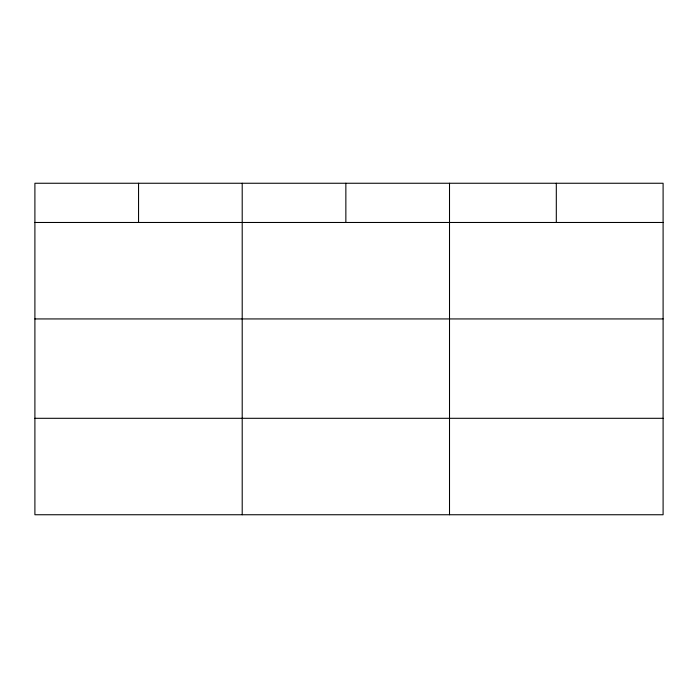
<?xml version="1.0" encoding="UTF-8"?>
<svg xmlns="http://www.w3.org/2000/svg" width="698" height="698" viewBox="0 0 698 698"><rect width="100%" height="100%" fill="white"/><g stroke="black" fill="none" stroke-linecap="round" stroke-linejoin="round"><path stroke-width="1.05" d="M663.1 318.934L663.1 183.251L34.9 183.251L34.9 514.749L663.1 514.749L663.1 318.934L34.9 318.934M34.9 222.479L663.1 222.479M34.9 418.303L663.1 418.303M556.306 183.251L556.306 222.479M449.512 183.251L449.512 514.749M345.859 183.251L345.859 222.479M242.206 183.251L242.206 514.749M138.553 183.251L138.553 222.479"/></g></svg>
